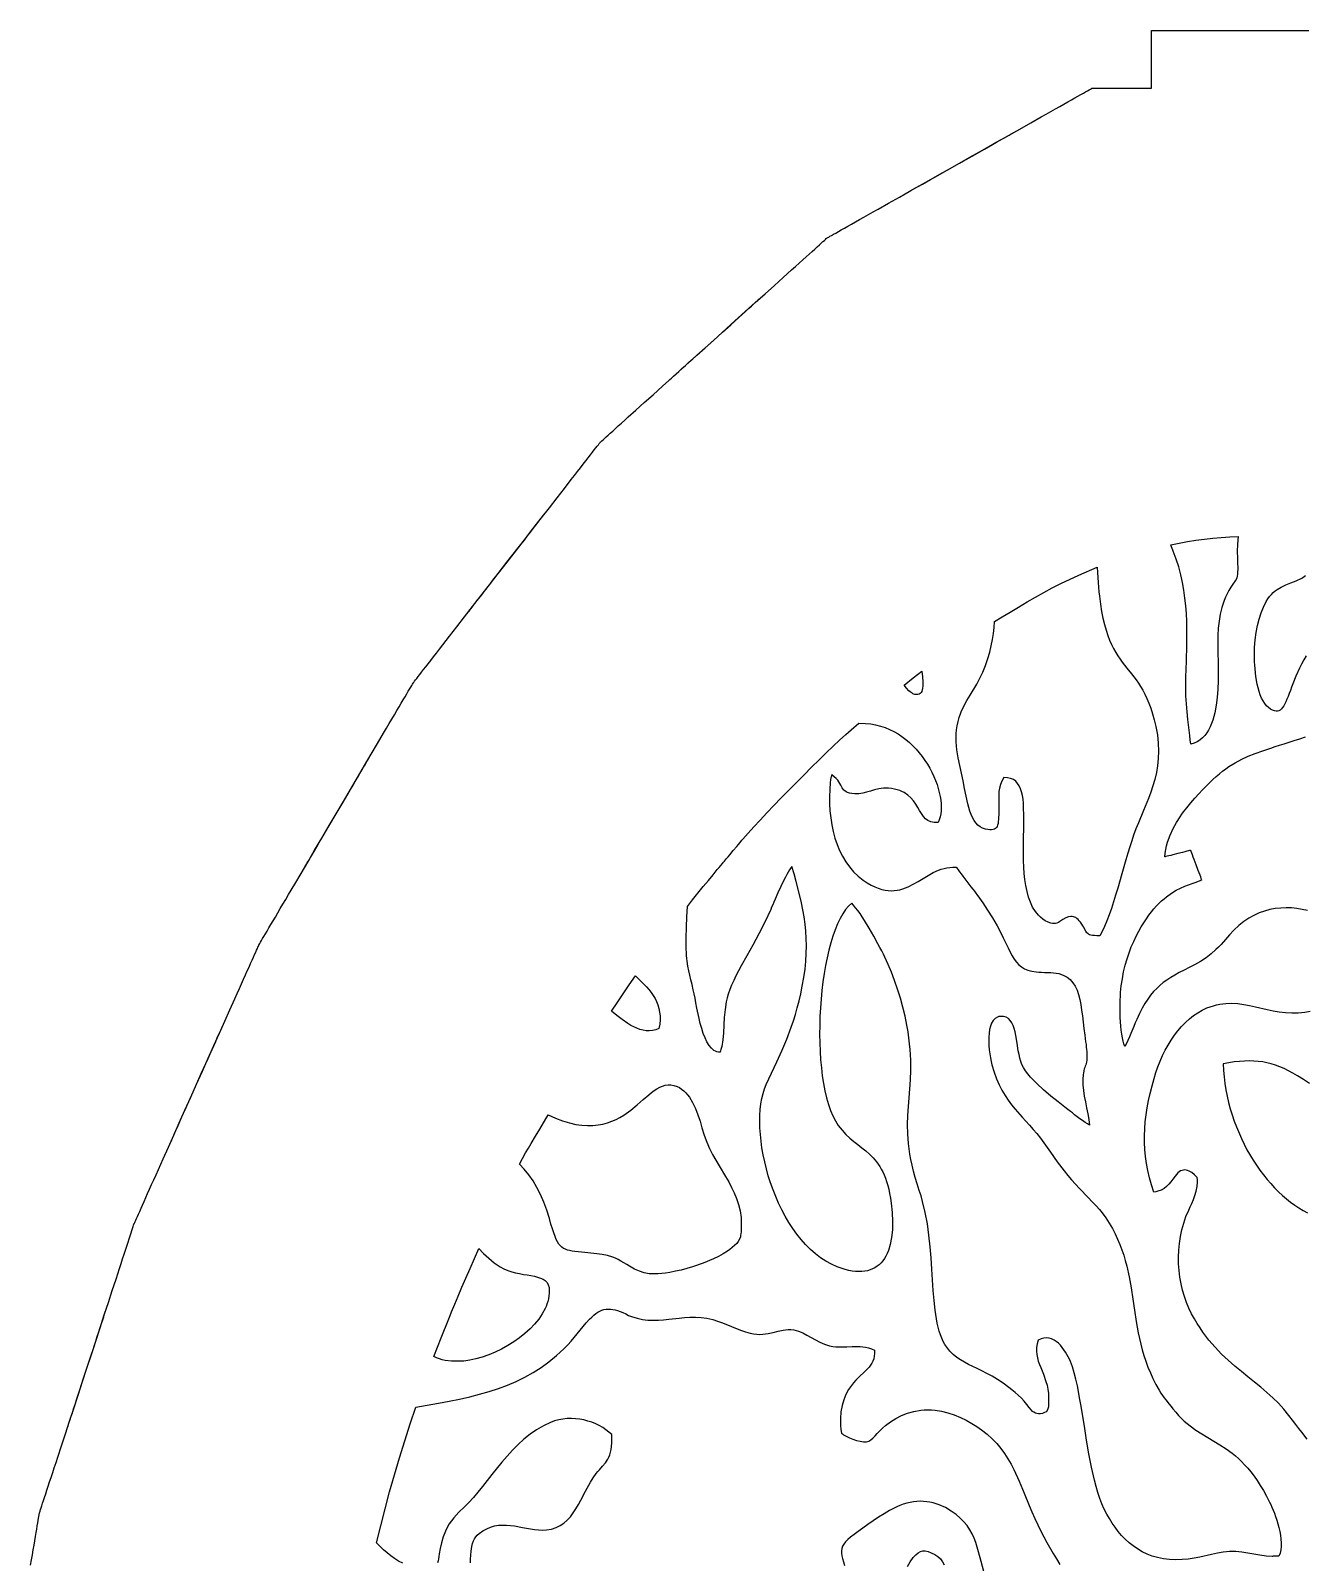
# Model space of a CAD drawing. Header units: millimetres. Extents: x -28 to 873, y 271 to 512.
# Drawn here: x 743.5 to 810.1, y 422.3 to 502.3 of the extents above; entities that cross this region are included whole.
import ezdxf

# ---------------------------------------------------------------- set-up
doc = ezdxf.new("R2010")
doc.units = ezdxf.units.MM
doc.header["$MEASUREMENT"] = 0
doc.layers.get('0').update_dxf_attribs({"linetype": 'CONTINUOUS', "true_color": 0xffffff})

msp = doc.modelspace()

# ---------------------------------------------------------------- linework, layer by layer
at = {"color": 7, "linetype": 'Continuous', "true_color": 0xffffff}
for points in [[(802.083, 499.309), (802.083, 499.318), (802.083, 499.339), (802.083, 499.374), (802.083, 499.422), (802.083, 499.48), (802.083, 499.55), (802.083, 499.716), (802.083, 499.912), (802.083, 500.532), (802.083, 500.767), (802.083, 501.009), (802.083, 501.252), (802.083, 501.487), (802.083, 501.707), (802.083, 501.903), (802.083, 502.069), (802.083, 502.139), (802.083, 502.197), (802.083, 502.244), (802.083, 502.28), (802.083, 502.301), (802.083, 502.309), (802.09, 502.309), (802.111, 502.309), (802.145, 502.309), (802.192, 502.309), (802.252, 502.309), (802.324, 502.309), (802.408, 502.309), (802.503, 502.309), (802.608, 502.309), (802.724, 502.309), (802.849, 502.309), (802.984, 502.309), (803.279, 502.309), (803.606, 502.309), (803.964, 502.309), (804.345, 502.309), (804.748, 502.309), (805.168, 502.309), (805.603, 502.309), (806.048, 502.309), (806.958, 502.309), (807.868, 502.309), (808.314, 502.309), (808.749, 502.309), (809.168, 502.309), (809.571, 502.309), (809.953, 502.309), (810.309, 502.309)], [(743.525, 422.111), (743.572, 422.392), (743.618, 422.663), (743.661, 422.92), (743.702, 423.165), (743.743, 423.396), (743.778, 423.614), (743.813, 423.815), (743.843, 424), (743.873, 424.169), (743.899, 424.322), (743.921, 424.457), (743.941, 424.572), (743.957, 424.668), (743.969, 424.745), (743.978, 424.798), (743.985, 424.832), (743.986, 424.844), (743.991, 424.858), (744.003, 424.891), (744.019, 424.943), (744.043, 425.018), (744.074, 425.11), (744.11, 425.221), (744.152, 425.351), (744.201, 425.497), (744.255, 425.661), (744.313, 425.84), (744.376, 426.035), (744.445, 426.245), (744.518, 426.467), (744.596, 426.703), (744.677, 426.951), (744.762, 427.211), (744.851, 427.483), (744.944, 427.766), (745.137, 428.357), (745.342, 428.983), (745.556, 429.636), (745.777, 430.31), (746.003, 431.003), (746.232, 431.706), (746.465, 432.415), (746.697, 433.123), (746.926, 433.825), (747.154, 434.517), (747.373, 435.193), (747.587, 435.847), (747.792, 436.471), (747.986, 437.064), (748.078, 437.345), (748.166, 437.616), (748.252, 437.876), (748.333, 438.125), (748.41, 438.362), (748.483, 438.585), (748.551, 438.793), (748.614, 438.988), (748.673, 439.167), (748.727, 439.331), (748.774, 439.477), (748.816, 439.607), (748.852, 439.717), (748.883, 439.81), (748.907, 439.883), (748.923, 439.937), (748.935, 439.969), (748.938, 439.981), (748.948, 439.992), (748.961, 440.025), (748.985, 440.075), (749.016, 440.145), (749.055, 440.234), (749.104, 440.341), (749.159, 440.467), (749.222, 440.606), (749.292, 440.764), (749.37, 440.936), (749.453, 441.123), (749.542, 441.323), (749.638, 441.537), (749.741, 441.765), (749.846, 442.004), (749.958, 442.254), (750.075, 442.514), (750.197, 442.785), (750.451, 443.354), (750.72, 443.954), (751, 444.581), (751.291, 445.229), (751.588, 445.894), (751.89, 446.568), (752.194, 447.249), (752.498, 447.93), (752.8, 448.605), (753.098, 449.269), (753.387, 449.918), (753.668, 450.545), (753.936, 451.144), (754.191, 451.713), (754.312, 451.985), (754.429, 452.245), (754.541, 452.495), (754.648, 452.734), (754.749, 452.96), (754.845, 453.174), (754.934, 453.374), (755.019, 453.561), (755.095, 453.733), (755.165, 453.889), (755.228, 454.03), (755.283, 454.154), (755.331, 454.261), (755.371, 454.351), (755.402, 454.42), (755.425, 454.471), (755.439, 454.502), (755.444, 454.513), (755.452, 454.528), (755.469, 454.557), (755.498, 454.606), (755.537, 454.672), (755.586, 454.757), (755.646, 454.858), (755.714, 454.975), (755.794, 455.108), (755.88, 455.256), (755.976, 455.418), (756.08, 455.595), (756.192, 455.784), (756.31, 455.987), (756.437, 456.201), (756.569, 456.426), (756.709, 456.663), (756.853, 456.908), (757.004, 457.163), (757.32, 457.701), (757.654, 458.268), (758.002, 458.86), (758.363, 459.473), (758.733, 460.1), (759.109, 460.737), (759.486, 461.379), (759.864, 462.022), (760.24, 462.659), (760.609, 463.286), (760.969, 463.899), (761.319, 464.491), (761.652, 465.058), (761.969, 465.594), (762.12, 465.851), (762.264, 466.096), (762.403, 466.332), (762.536, 466.558), (762.661, 466.772), (762.781, 466.974), (762.892, 467.164), (762.996, 467.341), (763.092, 467.503), (763.179, 467.651), (763.257, 467.784), (763.327, 467.901), (763.386, 468.002), (763.436, 468.087), (763.475, 468.153), (763.503, 468.2), (763.521, 468.23), (763.525, 468.239), (763.534, 468.251), (763.555, 468.277), (763.589, 468.321), (763.638, 468.382), (763.696, 468.459), (763.769, 468.551), (763.852, 468.659), (763.946, 468.781), (764.052, 468.917), (764.169, 469.067), (764.294, 469.227), (764.429, 469.401), (764.574, 469.587), (764.726, 469.783), (764.886, 469.99), (765.055, 470.206), (765.412, 470.666), (765.794, 471.156), (766.199, 471.676), (766.619, 472.219), (767.055, 472.78), (767.502, 473.355), (768.413, 474.527), (769.325, 475.698), (769.772, 476.273), (770.207, 476.834), (770.63, 477.377), (771.033, 477.897), (771.415, 478.388), (771.772, 478.847), (771.941, 479.064), (772.101, 479.27), (772.253, 479.467), (772.398, 479.652), (772.533, 479.826), (772.658, 479.987), (772.773, 480.136), (772.879, 480.273), (772.973, 480.394), (773.058, 480.502), (773.129, 480.594), (773.189, 480.671), (773.236, 480.732), (773.271, 480.776), (773.292, 480.802), (773.298, 480.812), (773.31, 480.82), (773.336, 480.843), (773.376, 480.88), (773.435, 480.932), (773.506, 480.997), (773.594, 481.075), (773.695, 481.166), (773.81, 481.27), (773.937, 481.386), (774.078, 481.511), (774.229, 481.649), (774.393, 481.795), (774.567, 481.953), (774.753, 482.119), (775.151, 482.478), (775.583, 482.868), (776.046, 483.285), (776.534, 483.726), (777.045, 484.186), (777.572, 484.66), (778.113, 485.148), (779.216, 486.142), (780.32, 487.137), (780.861, 487.624), (781.387, 488.099), (781.898, 488.558), (782.387, 488.999), (782.85, 489.416), (783.282, 489.805), (783.485, 489.988), (783.68, 490.164), (783.864, 490.33), (784.038, 490.487), (784.202, 490.634), (784.353, 490.772), (784.493, 490.897), (784.621, 491.012), (784.735, 491.115), (784.837, 491.206), (784.923, 491.285), (784.995, 491.35), (785.053, 491.401), (785.094, 491.438), (785.12, 491.461), (785.128, 491.469), (785.143, 491.479), (785.172, 491.496), (785.221, 491.524), (785.289, 491.561), (785.374, 491.61), (785.476, 491.667), (785.595, 491.734), (785.729, 491.81), (785.879, 491.895), (786.043, 491.987), (786.22, 492.088), (786.412, 492.197), (786.617, 492.312), (786.833, 492.434), (787.06, 492.562), (787.299, 492.697), (787.548, 492.839), (787.806, 492.985), (788.347, 493.29), (788.921, 493.614), (789.519, 493.953), (790.138, 494.303), (790.772, 494.66), (791.415, 495.024), (792.064, 495.392), (792.712, 495.757), (793.356, 496.121), (793.989, 496.479), (794.608, 496.828), (795.206, 497.166), (795.778, 497.489), (796.32, 497.797), (796.578, 497.941), (796.827, 498.083), (797.065, 498.217), (797.293, 498.346), (797.509, 498.468), (797.712, 498.583), (797.904, 498.69), (798.081, 498.791), (798.245, 498.884), (798.395, 498.968), (798.53, 499.045), (798.648, 499.111), (798.749, 499.168), (798.833, 499.217), (798.902, 499.254), (798.949, 499.282), (798.978, 499.298), (798.988, 499.303), (799.004, 499.309), (799.03, 499.309), (799.072, 499.309), (799.129, 499.309), (799.199, 499.309), (799.28, 499.309), (799.375, 499.309), (799.479, 499.309), (799.713, 499.309), (799.973, 499.309), (800.252, 499.309), (800.54, 499.309), (800.827, 499.309), (801.107, 499.309), (801.367, 499.309), (801.601, 499.309), (801.705, 499.309), (801.799, 499.309), (801.88, 499.309), (801.95, 499.309), (802.007, 499.309), (802.049, 499.309), (802.075, 499.309), (802.083, 499.309), (802.083, 499.309), (802.083, 499.309)], [(789.235, 493.793), (789.251, 493.802), (789.298, 493.828), (789.374, 493.872), (789.478, 493.931), (789.607, 494.002), (789.756, 494.088), (789.928, 494.184), (790.119, 494.293), (790.327, 494.408), (790.548, 494.534), (790.782, 494.667), (791.025, 494.805), (791.537, 495.093), (792.064, 495.392), (792.592, 495.691), (793.104, 495.978), (793.347, 496.116), (793.581, 496.25), (793.802, 496.375), (794.01, 496.492), (794.201, 496.599), (794.373, 496.695), (794.522, 496.781), (794.651, 496.852), (794.755, 496.911), (794.831, 496.955), (794.878, 496.981), (794.894, 496.991)], [(776.803, 483.968), (776.818, 483.981), (776.857, 484.017), (776.922, 484.075), (777.011, 484.155), (777.12, 484.254), (777.249, 484.369), (777.395, 484.501), (777.557, 484.647), (777.734, 484.806), (777.923, 484.977), (778.123, 485.156), (778.331, 485.344), (778.766, 485.737), (779.216, 486.142), (779.668, 486.548), (780.104, 486.942), (780.312, 487.128), (780.512, 487.309), (780.7, 487.479), (780.877, 487.639), (781.04, 487.785), (781.186, 487.917), (781.314, 488.032), (781.423, 488.131), (781.513, 488.211), (781.578, 488.269), (781.617, 488.305), (781.631, 488.318)], [(766.42, 471.961), (766.431, 471.975), (766.465, 472.018), (766.519, 472.087), (766.592, 472.182), (766.681, 472.297), (766.788, 472.434), (766.909, 472.59), (767.044, 472.762), (767.19, 472.95), (767.346, 473.15), (767.51, 473.363), (767.682, 473.584), (768.043, 474.047), (768.415, 474.527), (768.787, 475.006), (769.148, 475.469), (769.32, 475.69), (769.484, 475.903), (769.64, 476.103), (769.787, 476.291), (769.921, 476.464), (770.042, 476.62), (770.149, 476.756), (770.238, 476.871), (770.311, 476.966), (770.365, 477.036), (770.399, 477.078), (770.411, 477.092)], [(803.091, 475.438), (803.968, 475.607), (804.409, 475.677), (804.849, 475.737), (805.291, 475.788), (805.732, 475.827), (806.172, 475.856), (806.611, 475.874), (806.578, 475.472), (806.57, 475.095), (806.577, 474.748), (806.586, 474.434), (806.591, 474.289), (806.591, 474.153), (806.588, 474.028), (806.58, 473.912), (806.565, 473.808), (806.542, 473.716), (806.51, 473.633), (806.468, 473.563), (806.344, 473.391), (806.232, 473.218), (806.13, 473.045), (806.039, 472.871), (805.957, 472.697), (805.886, 472.521), (805.767, 472.167), (805.678, 471.81), (805.618, 471.449), (805.577, 471.082), (805.556, 470.708), (805.548, 470.329), (805.55, 469.944), (805.564, 469.149), (805.567, 468.74), (805.564, 468.322), (805.548, 467.893), (805.517, 467.455), (805.47, 467.052), (805.397, 466.655), (805.293, 466.275), (805.229, 466.094), (805.155, 465.922), (805.07, 465.761), (804.976, 465.61), (804.869, 465.472), (804.75, 465.347), (804.618, 465.238), (804.472, 465.144), (804.313, 465.069), (804.139, 465.014), (804.115, 465.246), (804.09, 465.47), (804.04, 465.898), (803.993, 466.307), (803.949, 466.712), (803.915, 467.123), (803.89, 467.554), (803.884, 467.78), (803.881, 468.014), (803.881, 468.259), (803.887, 468.517), (803.915, 469.367), (803.936, 470.201), (803.941, 471.025), (803.931, 471.434), (803.912, 471.842), (803.882, 472.248), (803.838, 472.655), (803.782, 473.061), (803.708, 473.467), (803.619, 473.875), (803.509, 474.283), (803.379, 474.692), (803.226, 475.105), (803.203, 475.162), (803.172, 475.238), (803.135, 475.331), (803.091, 475.438), (803.091, 475.438), (803.091, 475.438)], [(799.251, 474.265), (799.264, 473.989), (799.279, 473.724), (799.297, 473.469), (799.316, 473.223), (799.339, 472.989), (799.363, 472.763), (799.418, 472.341), (799.482, 471.953), (799.552, 471.598), (799.63, 471.272), (799.716, 470.974), (799.805, 470.701), (799.901, 470.453), (800.002, 470.224), (800.107, 470.012), (800.216, 469.817), (800.328, 469.637), (800.444, 469.466), (800.562, 469.304), (800.801, 468.997), (801.043, 468.696), (801.284, 468.382), (801.401, 468.213), (801.518, 468.036), (801.632, 467.845), (801.742, 467.638), (801.849, 467.414), (801.952, 467.172), (802.049, 466.905), (802.144, 466.614), (802.23, 466.298), (802.311, 465.95), (802.394, 465.503), (802.441, 465.072), (802.456, 464.661), (802.443, 464.27), (802.405, 463.894), (802.343, 463.532), (802.264, 463.182), (802.166, 462.843), (802.057, 462.511), (801.936, 462.186), (801.674, 461.549), (801.406, 460.914), (801.276, 460.594), (801.154, 460.267), (801.053, 459.973), (800.952, 459.656), (800.85, 459.321), (800.748, 458.972), (800.644, 458.611), (800.538, 458.244), (800.325, 457.503), (800.215, 457.137), (800.104, 456.78), (799.99, 456.434), (799.873, 456.102), (799.755, 455.79), (799.633, 455.501), (799.509, 455.239), (799.381, 455.007), (799.235, 455.01), (799.111, 455.017), (799.009, 455.028), (798.924, 455.043), (798.856, 455.064), (798.801, 455.092), (798.754, 455.122), (798.716, 455.161), (798.653, 455.256), (798.59, 455.379), (798.551, 455.451), (798.505, 455.53), (798.448, 455.62), (798.378, 455.716), (798.315, 455.794), (798.252, 455.859), (798.19, 455.912), (798.128, 455.954), (798.066, 455.985), (798.005, 456.005), (797.943, 456.016), (797.88, 456.016), (797.748, 455.992), (797.61, 455.937), (797.462, 455.854), (797.301, 455.746), (797.226, 455.703), (797.148, 455.672), (797.07, 455.652), (796.992, 455.646), (796.914, 455.651), (796.836, 455.664), (796.685, 455.714), (796.539, 455.79), (796.406, 455.883), (796.285, 455.982), (796.183, 456.083), (796.019, 456.283), (795.879, 456.51), (795.762, 456.76), (795.665, 457.033), (795.587, 457.323), (795.523, 457.628), (795.476, 457.945), (795.442, 458.27), (795.419, 458.6), (795.405, 458.933), (795.398, 459.594), (795.401, 459.915), (795.406, 460.227), (795.411, 460.526), (795.414, 460.807), (795.416, 461.275), (795.406, 461.726), (795.393, 461.941), (795.374, 462.147), (795.343, 462.342), (795.302, 462.524), (795.247, 462.69), (795.179, 462.84), (795.094, 462.971), (794.992, 463.082), (794.87, 463.168), (794.727, 463.231), (794.561, 463.269), (794.371, 463.278), (794.269, 463.085), (794.196, 462.905), (794.149, 462.729), (794.119, 462.55), (794.106, 462.359), (794.103, 462.147), (794.103, 461.908), (794.105, 461.775), (794.105, 461.632), (794.105, 461.475), (794.103, 461.33), (794.1, 461.198), (794.095, 461.078), (794.085, 460.971), (794.071, 460.875), (794.049, 460.792), (794.02, 460.721), (793.984, 460.662), (793.939, 460.615), (793.882, 460.579), (793.814, 460.556), (793.734, 460.545), (793.64, 460.545), (793.531, 460.556), (793.408, 460.579), (793.263, 460.625), (793.133, 460.696), (793.018, 460.79), (792.914, 460.904), (792.821, 461.037), (792.74, 461.187), (792.667, 461.351), (792.603, 461.527), (792.545, 461.712), (792.493, 461.905), (792.403, 462.305), (792.322, 462.711), (792.242, 463.103), (792.155, 463.498), (792.067, 463.901), (791.986, 464.309), (791.924, 464.725), (791.888, 465.142), (791.883, 465.353), (791.89, 465.563), (791.906, 465.774), (791.935, 465.986), (791.978, 466.197), (792.036, 466.408), (792.15, 466.717), (792.29, 467.014), (792.447, 467.303), (792.618, 467.588), (792.966, 468.165), (793.126, 468.465), (793.273, 468.781), (793.414, 469.14), (793.533, 469.491), (793.633, 469.834), (793.715, 470.168), (793.78, 470.493), (793.828, 470.81), (793.866, 471.121), (793.89, 471.423), (794.285, 471.667), (794.701, 471.92), (795.138, 472.185), (795.598, 472.463), (796.022, 472.711), (796.456, 472.954), (796.9, 473.191), (797.353, 473.42), (798.286, 473.859), (799.251, 474.265), (799.251, 474.265), (799.251, 474.265)], [(810.168, 469.645), (810.041, 469.421), (809.926, 469.2), (809.82, 468.985), (809.635, 468.569), (809.479, 468.181), (809.409, 467.999), (809.344, 467.827), (809.282, 467.663), (809.224, 467.51), (809.167, 467.368), (809.112, 467.24), (809.056, 467.125), (808.999, 467.022), (808.941, 466.935), (808.881, 466.863), (808.817, 466.806), (808.749, 466.767), (808.676, 466.746), (808.596, 466.743), (808.51, 466.759), (808.416, 466.796), (808.314, 466.853), (808.202, 466.933), (808.098, 467.027), (808.003, 467.144), (807.919, 467.279), (807.842, 467.432), (807.774, 467.598), (807.714, 467.775), (807.615, 468.155), (807.545, 468.553), (807.498, 468.95), (807.483, 469.141), (807.472, 469.327), (807.465, 469.5), (807.464, 469.663), (807.475, 470.076), (807.506, 470.472), (807.558, 470.852), (807.628, 471.215), (807.717, 471.559), (807.823, 471.884), (807.946, 472.187), (808.086, 472.468), (808.171, 472.609), (808.257, 472.734), (808.349, 472.843), (808.444, 472.941), (808.543, 473.027), (808.647, 473.101), (808.868, 473.231), (809.107, 473.342), (809.365, 473.448), (809.643, 473.561), (809.944, 473.698), (810.002, 473.732), (810.064, 473.779), (810.129, 473.838)], [(790.093, 468.844), (790.125, 468.547), (790.141, 468.278), (790.143, 468.158), (790.138, 468.046), (790.125, 467.945), (790.107, 467.856), (790.081, 467.78), (790.045, 467.716), (790.002, 467.666), (789.948, 467.632), (789.885, 467.612), (789.81, 467.611), (789.724, 467.625), (789.625, 467.658), (789.576, 467.682), (789.525, 467.716), (789.472, 467.76), (789.415, 467.814), (789.295, 467.947), (789.163, 468.111), (789.633, 468.488), (790.093, 468.844), (790.093, 468.844), (790.093, 468.844)], [(786.8, 466.122), (787.15, 466.099), (787.415, 466.075), (787.673, 466.031), (787.923, 465.969), (788.165, 465.891), (788.399, 465.795), (788.625, 465.683), (788.843, 465.558), (789.051, 465.42), (789.251, 465.271), (789.441, 465.11), (789.621, 464.937), (789.794, 464.757), (789.954, 464.57), (790.107, 464.375), (790.249, 464.175), (790.382, 463.971), (790.502, 463.761), (790.613, 463.551), (790.713, 463.338), (790.803, 463.126), (790.881, 462.914), (790.946, 462.703), (791.001, 462.497), (791.045, 462.292), (791.076, 462.094), (791.094, 461.902), (791.1, 461.717), (791.095, 461.54), (791.076, 461.372), (791.045, 461.215), (790.999, 461.068), (790.942, 460.935), (790.834, 460.925), (790.734, 460.925), (790.642, 460.937), (790.559, 460.958), (790.409, 461.024), (790.283, 461.124), (790.172, 461.247), (790.07, 461.39), (789.974, 461.548), (789.875, 461.715), (789.769, 461.884), (789.651, 462.053), (789.512, 462.212), (789.352, 462.362), (789.16, 462.49), (789.051, 462.547), (788.932, 462.597), (788.802, 462.64), (788.663, 462.675), (788.511, 462.701), (788.347, 462.718), (788.211, 462.723), (788.082, 462.718), (787.84, 462.687), (787.616, 462.635), (787.406, 462.573), (787.203, 462.51), (787.003, 462.458), (786.8, 462.425), (786.695, 462.42), (786.587, 462.424), (786.435, 462.44), (786.311, 462.464), (786.209, 462.495), (786.128, 462.532), (786.063, 462.576), (786.011, 462.625), (785.929, 462.744), (785.856, 462.883), (785.812, 462.961), (785.76, 463.044), (785.694, 463.132), (785.612, 463.225), (785.51, 463.321), (785.383, 463.421), (785.374, 463.397), (785.367, 463.376), (785.365, 463.369), (785.361, 463.353), (785.348, 463.304), (785.333, 463.254), (785.328, 463.238), (785.326, 463.231), (785.325, 463.22), (785.322, 463.197), (785.312, 463.129), (785.304, 463.059), (785.3, 463.033), (785.299, 463.018), (785.273, 462.648), (785.261, 462.276), (785.266, 461.904), (785.287, 461.535), (785.325, 461.169), (785.38, 460.81), (785.453, 460.457), (785.544, 460.114), (785.656, 459.783), (785.786, 459.464), (785.939, 459.161), (786.111, 458.871), (786.305, 458.602), (786.522, 458.351), (786.761, 458.122), (787.025, 457.916), (787.234, 457.776), (787.436, 457.659), (787.629, 457.563), (787.814, 457.488), (787.993, 457.432), (788.165, 457.391), (788.333, 457.368), (788.494, 457.36), (788.65, 457.367), (788.801, 457.384), (788.947, 457.415), (789.09, 457.456), (789.368, 457.562), (789.636, 457.696), (789.898, 457.848), (790.158, 458.007), (790.419, 458.164), (790.686, 458.311), (790.962, 458.436), (791.103, 458.488), (791.25, 458.53), (791.399, 458.563), (791.553, 458.584), (791.714, 458.593), (791.878, 458.589), (791.891, 458.572), (791.927, 458.525), (791.984, 458.452), (792.056, 458.356), (792.142, 458.244), (792.238, 458.117), (792.446, 457.844), (792.655, 457.573), (792.751, 457.446), (792.837, 457.334), (792.909, 457.238), (792.966, 457.165), (793.001, 457.118), (793.014, 457.102), (793.269, 456.726), (793.526, 456.341), (793.78, 455.941), (794.019, 455.529), (794.191, 455.202), (794.34, 454.903), (794.474, 454.63), (794.592, 454.381), (794.704, 454.157), (794.81, 453.957), (794.919, 453.78), (795.031, 453.626), (795.153, 453.493), (795.289, 453.38), (795.444, 453.286), (795.622, 453.213), (795.829, 453.158), (796.068, 453.119), (796.199, 453.106), (796.342, 453.098), (796.495, 453.093), (796.659, 453.091), (796.82, 453.088), (796.971, 453.077), (797.111, 453.057), (797.241, 453.031), (797.475, 452.955), (797.673, 452.849), (797.842, 452.716), (797.984, 452.557), (798.101, 452.373), (798.196, 452.165), (798.274, 451.934), (798.338, 451.684), (798.39, 451.413), (798.435, 451.125), (798.476, 450.818), (798.515, 450.496), (798.556, 450.16), (798.603, 449.812), (798.627, 449.633), (798.648, 449.469), (798.666, 449.321), (798.682, 449.186), (798.694, 449.064), (798.703, 448.956), (798.71, 448.856), (798.713, 448.769), (798.715, 448.619), (798.708, 448.502), (798.695, 448.408), (798.676, 448.33), (798.655, 448.263), (798.629, 448.198), (798.603, 448.13), (798.577, 448.05), (798.552, 447.953), (798.53, 447.829), (798.52, 447.756), (798.51, 447.673), (798.504, 447.582), (798.497, 447.48), (798.5, 447.21), (798.528, 446.926), (798.575, 446.627), (798.635, 446.321), (798.697, 446.013), (798.757, 445.704), (798.807, 445.403), (798.84, 445.112), (798.736, 445.173), (798.614, 445.252), (798.481, 445.346), (798.343, 445.449), (798.205, 445.554), (798.073, 445.657), (797.953, 445.751), (797.85, 445.829), (797.709, 445.936), (797.551, 446.055), (797.382, 446.185), (797.204, 446.323), (796.83, 446.624), (796.451, 446.949), (796.089, 447.285), (795.92, 447.456), (795.764, 447.625), (795.624, 447.792), (795.501, 447.958), (795.398, 448.119), (795.32, 448.273), (795.26, 448.434), (795.21, 448.609), (795.167, 448.798), (795.13, 448.993), (795.067, 449.396), (795, 449.791), (794.961, 449.979), (794.914, 450.155), (794.859, 450.317), (794.79, 450.46), (794.709, 450.582), (794.612, 450.68), (794.496, 450.75), (794.361, 450.789), (794.272, 450.797), (794.189, 450.795), (794.113, 450.782), (794.041, 450.759), (793.918, 450.686), (793.817, 450.582), (793.736, 450.447), (793.674, 450.288), (793.629, 450.109), (793.601, 449.914), (793.586, 449.706), (793.585, 449.49), (793.594, 449.271), (793.612, 449.051), (793.64, 448.835), (793.674, 448.629), (793.711, 448.436), (793.754, 448.26), (793.864, 447.883), (793.988, 447.539), (794.126, 447.222), (794.275, 446.931), (794.435, 446.661), (794.604, 446.409), (794.779, 446.174), (794.961, 445.948), (795.336, 445.522), (795.72, 445.106), (795.912, 444.891), (796.1, 444.67), (796.285, 444.438), (796.464, 444.193), (796.809, 443.697), (797.165, 443.201), (797.529, 442.719), (797.715, 442.486), (797.904, 442.262), (798.109, 442.035), (798.328, 441.799), (798.78, 441.328), (798.996, 441.104), (799.194, 440.892), (799.366, 440.699), (799.441, 440.613), (799.505, 440.532), (799.703, 440.259), (799.882, 439.986), (800.044, 439.709), (800.19, 439.433), (800.32, 439.155), (800.439, 438.877), (800.543, 438.598), (800.636, 438.315), (800.718, 438.034), (800.793, 437.75), (800.918, 437.179), (801.021, 436.604), (801.11, 436.025), (801.196, 435.442), (801.289, 434.855), (801.396, 434.264), (801.529, 433.669), (801.607, 433.372), (801.695, 433.071), (801.794, 432.771), (801.905, 432.47), (802.028, 432.168), (802.166, 431.865), (802.321, 431.562), (802.491, 431.258), (802.581, 431.113), (802.667, 430.983), (802.755, 430.863), (802.841, 430.749), (803.018, 430.528), (803.11, 430.413), (803.206, 430.291), (803.353, 430.109), (803.5, 429.941), (803.65, 429.789), (803.799, 429.646), (803.951, 429.514), (804.103, 429.392), (804.409, 429.171), (804.719, 428.973), (805.031, 428.786), (805.348, 428.602), (805.665, 428.411), (805.985, 428.201), (806.307, 427.965), (806.469, 427.832), (806.63, 427.691), (806.793, 427.535), (806.955, 427.367), (807.118, 427.185), (807.28, 426.987), (807.444, 426.773), (807.607, 426.539), (807.769, 426.287), (807.933, 426.014), (808.096, 425.718), (808.26, 425.4), (808.317, 425.281), (808.379, 425.144), (808.442, 424.992), (808.507, 424.828), (808.57, 424.652), (808.632, 424.467), (808.743, 424.078), (808.787, 423.88), (808.822, 423.68), (808.847, 423.482), (808.858, 423.289), (808.856, 423.1), (808.839, 422.921), (808.803, 422.751), (808.748, 422.593), (808.733, 422.593), (808.694, 422.59), (808.637, 422.588), (808.574, 422.585), (808.51, 422.582), (808.453, 422.58), (808.414, 422.577), (808.4, 422.577), (808.075, 422.595), (807.756, 422.635), (807.441, 422.689), (807.127, 422.746), (806.812, 422.795), (806.492, 422.826), (806.165, 422.827), (805.998, 422.816), (805.829, 422.791), (805.528, 422.735), (805.226, 422.671), (804.618, 422.541), (804.31, 422.483), (803.998, 422.437), (803.682, 422.406), (803.361, 422.397), (803.028, 422.411), (802.711, 422.449), (802.41, 422.51), (802.126, 422.595), (801.856, 422.699), (801.601, 422.821), (801.36, 422.962), (801.133, 423.118), (800.918, 423.289), (800.718, 423.474), (800.528, 423.671), (800.353, 423.877), (800.187, 424.095), (800.031, 424.317), (799.888, 424.548), (799.753, 424.784), (799.622, 425.042), (799.501, 425.318), (799.391, 425.608), (799.288, 425.911), (799.194, 426.228), (799.106, 426.555), (798.952, 427.234), (798.816, 427.938), (798.694, 428.656), (798.58, 429.376), (798.468, 430.086), (798.411, 430.429), (798.351, 430.782), (798.214, 431.492), (798.136, 431.836), (798.05, 432.169), (797.954, 432.481), (797.849, 432.767), (797.8, 432.879), (797.741, 433), (797.6, 433.25), (797.428, 433.495), (797.33, 433.609), (797.225, 433.713), (797.113, 433.806), (796.996, 433.882), (796.87, 433.942), (796.74, 433.981), (796.606, 433.996), (796.464, 433.986), (796.32, 433.947), (796.168, 433.876), (796.113, 433.676), (796.084, 433.484), (796.079, 433.3), (796.095, 433.123), (796.128, 432.949), (796.175, 432.779), (796.233, 432.61), (796.298, 432.439), (796.44, 432.091), (796.573, 431.721), (796.628, 431.523), (796.672, 431.315), (796.701, 431.094), (796.711, 430.86), (796.713, 430.624), (796.71, 430.507), (796.7, 430.396), (796.677, 430.294), (796.64, 430.206), (796.584, 430.136), (796.505, 430.088), (796.388, 430.049), (796.282, 430.028), (796.186, 430.026), (796.099, 430.037), (796.019, 430.065), (795.946, 430.104), (795.878, 430.154), (795.813, 430.214), (795.691, 430.356), (795.57, 430.517), (795.44, 430.682), (795.293, 430.843), (795.125, 430.999), (794.959, 431.146), (794.799, 431.28), (794.641, 431.407), (794.334, 431.631), (794.04, 431.826), (793.759, 431.994), (793.489, 432.14), (793.23, 432.268), (792.983, 432.387), (792.748, 432.499), (792.524, 432.608), (792.309, 432.722), (792.106, 432.842), (791.911, 432.977), (791.727, 433.128), (791.552, 433.304), (791.388, 433.507), (791.292, 433.65), (791.206, 433.806), (791.128, 433.975), (791.059, 434.155), (790.998, 434.347), (790.944, 434.548), (790.895, 434.76), (790.855, 434.981), (790.785, 435.449), (790.731, 435.949), (790.689, 436.474), (790.653, 437.023), (790.616, 437.59), (790.575, 438.17), (790.526, 438.76), (790.461, 439.353), (790.377, 439.948), (790.266, 440.54), (790.128, 441.121), (790.045, 441.409), (789.954, 441.692), (789.839, 442.043), (789.738, 442.379), (789.651, 442.703), (789.577, 443.013), (789.514, 443.31), (789.464, 443.598), (789.423, 443.876), (789.392, 444.144), (789.356, 444.657), (789.348, 445.145), (789.361, 445.616), (789.389, 446.078), (789.425, 446.538), (789.46, 447.002), (789.491, 447.482), (789.508, 447.979), (789.506, 448.507), (789.495, 448.783), (789.477, 449.069), (789.451, 449.367), (789.415, 449.675), (789.369, 449.996), (789.313, 450.332), (789.217, 450.803), (789.101, 451.279), (788.968, 451.754), (788.822, 452.22), (788.664, 452.674), (788.498, 453.106), (788.328, 453.512), (788.24, 453.704), (788.154, 453.886), (788.078, 454.042), (787.99, 454.212), (787.896, 454.396), (787.795, 454.589), (787.575, 454.994), (787.34, 455.405), (787.099, 455.803), (786.979, 455.99), (786.86, 456.166), (786.743, 456.328), (786.631, 456.474), (786.524, 456.601), (786.423, 456.705), (786.259, 456.557), (786.103, 456.374), (785.955, 456.156), (785.814, 455.906), (785.682, 455.626), (785.557, 455.319), (785.44, 454.988), (785.333, 454.633), (785.232, 454.258), (785.141, 453.863), (785.06, 453.454), (784.987, 453.031), (784.923, 452.596), (784.87, 452.15), (784.826, 451.699), (784.79, 451.242), (784.766, 450.784), (784.751, 450.324), (784.748, 449.866), (784.754, 449.412), (784.772, 448.965), (784.8, 448.525), (784.839, 448.098), (784.889, 447.683), (784.953, 447.283), (785.026, 446.9), (785.11, 446.538), (785.208, 446.198), (785.318, 445.881), (785.44, 445.592), (785.573, 445.33), (785.721, 445.101), (785.918, 444.849), (786.121, 444.63), (786.329, 444.435), (786.537, 444.258), (786.747, 444.092), (786.955, 443.929), (787.158, 443.765), (787.356, 443.591), (787.546, 443.401), (787.725, 443.187), (787.894, 442.943), (787.972, 442.808), (788.048, 442.664), (788.118, 442.508), (788.186, 442.34), (788.248, 442.158), (788.307, 441.965), (788.359, 441.757), (788.407, 441.533), (788.45, 441.294), (788.485, 441.037), (788.536, 440.541), (788.555, 440.077), (788.547, 439.644), (788.508, 439.246), (788.438, 438.882), (788.339, 438.557), (788.279, 438.409), (788.211, 438.27), (788.134, 438.141), (788.052, 438.024), (787.961, 437.915), (787.861, 437.819), (787.754, 437.733), (787.64, 437.659), (787.519, 437.595), (787.39, 437.543), (787.252, 437.504), (787.107, 437.475), (786.955, 437.46), (786.795, 437.455), (786.626, 437.465), (786.451, 437.488), (786.267, 437.522), (786.076, 437.571), (785.877, 437.633), (785.669, 437.707), (785.367, 437.841), (785.075, 438), (784.793, 438.183), (784.524, 438.39), (784.264, 438.617), (784.017, 438.866), (783.779, 439.132), (783.554, 439.415), (783.341, 439.714), (783.139, 440.026), (782.949, 440.35), (782.772, 440.684), (782.606, 441.029), (782.453, 441.38), (782.312, 441.737), (782.184, 442.098), (782.068, 442.464), (781.966, 442.829), (781.877, 443.195), (781.8, 443.559), (781.737, 443.92), (781.688, 444.276), (781.652, 444.625), (781.63, 444.966), (781.62, 445.298), (781.626, 445.619), (781.646, 445.928), (781.678, 446.222), (781.727, 446.5), (781.79, 446.762), (781.867, 447.004), (781.959, 447.227), (782.242, 447.825), (782.517, 448.413), (782.782, 449.003), (783.032, 449.606), (783.268, 450.233), (783.376, 450.558), (783.482, 450.894), (783.581, 451.242), (783.675, 451.603), (783.763, 451.978), (783.844, 452.37), (783.924, 452.821), (783.984, 453.257), (784.026, 453.676), (784.051, 454.084), (784.057, 454.481), (784.049, 454.867), (784.026, 455.248), (783.989, 455.621), (783.939, 455.992), (783.877, 456.359), (783.802, 456.728), (783.719, 457.098), (783.526, 457.852), (783.417, 458.239), (783.302, 458.636), (783.243, 458.554), (783.178, 458.454), (783.108, 458.337), (783.037, 458.205), (782.96, 458.062), (782.884, 457.908), (782.726, 457.581), (782.572, 457.246), (782.427, 456.92), (782.359, 456.767), (782.297, 456.626), (782.241, 456.494), (782.19, 456.379), (782.041, 456.047), (781.888, 455.724), (781.571, 455.105), (781.251, 454.52), (780.939, 453.962), (780.643, 453.431), (780.378, 452.922), (780.258, 452.675), (780.151, 452.433), (780.055, 452.194), (779.972, 451.959), (779.917, 451.762), (779.871, 451.562), (779.806, 451.153), (779.767, 450.741), (779.743, 450.335), (779.72, 449.942), (779.686, 449.568), (779.631, 449.225), (779.592, 449.066), (779.543, 448.918), (779.459, 448.925), (779.379, 448.943), (779.303, 448.972), (779.229, 449.014), (779.16, 449.066), (779.093, 449.128), (778.971, 449.279), (778.859, 449.461), (778.76, 449.672), (778.669, 449.905), (778.588, 450.156), (778.514, 450.418), (778.449, 450.689), (778.334, 451.232), (778.284, 451.495), (778.237, 451.746), (778.193, 451.978), (778.149, 452.189), (778.087, 452.461), (778.025, 452.708), (777.968, 452.943), (777.915, 453.177), (777.869, 453.419), (777.83, 453.683), (777.814, 453.824), (777.801, 453.974), (777.79, 454.134), (777.782, 454.307), (777.775, 454.895), (777.79, 455.459), (777.814, 456.003), (777.837, 456.533), (778.113, 456.882), (778.393, 457.232), (778.669, 457.575), (778.935, 457.9), (779.181, 458.2), (779.294, 458.338), (779.402, 458.467), (779.499, 458.584), (779.587, 458.688), (779.665, 458.78), (779.732, 458.858), (779.743, 458.871), (779.775, 458.91), (779.824, 458.969), (779.889, 459.045), (779.964, 459.136), (780.05, 459.237), (780.234, 459.456), (780.417, 459.677), (780.503, 459.778), (780.578, 459.869), (780.643, 459.945), (780.692, 460.004), (780.724, 460.043), (780.736, 460.056), (781.009, 460.363), (781.313, 460.698), (781.643, 461.054), (781.994, 461.429), (782.362, 461.817), (782.746, 462.216), (783.536, 463.025), (783.934, 463.426), (784.329, 463.819), (784.717, 464.201), (785.092, 464.565), (785.453, 464.91), (785.794, 465.228), (786.111, 465.519), (786.401, 465.774), (786.8, 466.122), (786.8, 466.122), (786.8, 466.122)], [(810.236, 456.323), (809.961, 456.385), (809.684, 456.431), (809.404, 456.46), (809.121, 456.47), (808.839, 456.458), (808.557, 456.427), (808.275, 456.375), (807.995, 456.299), (807.717, 456.2), (807.443, 456.075), (807.171, 455.924), (806.905, 455.746), (806.645, 455.54), (806.391, 455.304), (806.162, 455.057), (805.946, 454.807), (805.72, 454.55), (805.595, 454.417), (805.457, 454.284), (805.203, 454.061), (804.937, 453.858), (804.651, 453.671), (804.497, 453.582), (804.332, 453.496), (804.05, 453.351), (803.786, 453.215), (803.539, 453.085), (803.31, 452.956), (803.096, 452.828), (802.896, 452.696), (802.706, 452.56), (802.529, 452.415), (802.36, 452.259), (802.199, 452.09), (802.043, 451.905), (801.893, 451.7), (801.747, 451.473), (801.602, 451.222), (801.458, 450.943), (801.313, 450.634), (801.235, 450.457), (801.159, 450.273), (801.006, 449.901), (800.93, 449.718), (800.853, 449.542), (800.777, 449.376), (800.702, 449.224), (800.65, 449.354), (800.606, 449.506), (800.567, 449.679), (800.535, 449.869), (800.509, 450.072), (800.486, 450.286), (800.458, 450.737), (800.449, 451.195), (800.455, 451.637), (800.465, 451.846), (800.476, 452.043), (800.491, 452.223), (800.509, 452.386), (800.564, 452.76), (800.632, 453.119), (800.715, 453.465), (800.811, 453.798), (800.917, 454.117), (801.034, 454.422), (801.159, 454.715), (801.292, 454.992), (801.422, 455.241), (801.552, 455.473), (801.685, 455.691), (801.819, 455.894), (801.952, 456.081), (802.085, 456.257), (802.218, 456.418), (802.352, 456.567), (802.485, 456.705), (802.616, 456.83), (802.746, 456.946), (802.876, 457.051), (803.128, 457.233), (803.372, 457.383), (803.604, 457.503), (803.822, 457.601), (804.024, 457.677), (804.207, 457.74), (804.37, 457.794), (804.51, 457.841), (804.623, 457.89), (804.711, 457.942), (804.705, 457.96), (804.687, 458.008), (804.659, 458.083), (804.622, 458.181), (804.578, 458.298), (804.531, 458.426), (804.425, 458.707), (804.319, 458.99), (804.272, 459.118), (804.228, 459.235), (804.191, 459.333), (804.163, 459.408), (804.146, 459.456), (804.139, 459.474), (804.124, 459.471), (804.081, 459.46), (804.014, 459.443), (803.926, 459.421), (803.824, 459.395), (803.708, 459.365), (803.458, 459.302), (803.21, 459.24), (803.094, 459.211), (802.992, 459.185), (802.904, 459.162), (802.837, 459.146), (802.794, 459.135), (802.779, 459.131), (802.798, 459.328), (802.829, 459.521), (802.873, 459.713), (802.927, 459.902), (803.06, 460.267), (803.219, 460.613), (803.396, 460.933), (803.58, 461.224), (803.673, 461.358), (803.762, 461.481), (803.85, 461.595), (803.933, 461.697), (804.149, 461.956), (804.357, 462.196), (804.558, 462.422), (804.752, 462.632), (804.939, 462.827), (805.119, 463.007), (805.296, 463.174), (805.468, 463.33), (805.637, 463.475), (805.805, 463.608), (805.97, 463.733), (806.135, 463.847), (806.463, 464.053), (806.799, 464.234), (807.145, 464.393), (807.511, 464.541), (807.901, 464.681), (808.322, 464.82), (808.546, 464.894), (808.78, 464.967), (809.025, 465.045), (809.281, 465.126), (809.55, 465.214), (809.831, 465.305), (810.127, 465.404)], [(757.838, 458.579), (757.848, 458.595), (757.875, 458.642), (757.919, 458.717), (757.979, 458.819), (758.054, 458.946), (758.142, 459.096), (758.243, 459.266), (758.353, 459.455), (758.473, 459.659), (758.603, 459.877), (758.74, 460.11), (758.881, 460.352), (759.18, 460.857), (759.487, 461.379), (759.794, 461.902), (760.093, 462.407), (760.235, 462.649), (760.371, 462.882), (760.501, 463.1), (760.622, 463.304), (760.732, 463.493), (760.833, 463.663), (760.921, 463.813), (760.995, 463.94), (761.055, 464.042), (761.099, 464.117), (761.127, 464.164), (761.137, 464.18)], [(775.125, 452.908), (775.425, 452.623), (775.702, 452.337), (775.828, 452.193), (775.945, 452.043), (776.053, 451.889), (776.147, 451.731), (776.23, 451.565), (776.298, 451.393), (776.352, 451.214), (776.389, 451.024), (776.408, 450.826), (776.41, 450.616), (776.392, 450.394), (776.353, 450.16), (776.184, 450.093), (776.015, 450.054), (775.849, 450.038), (775.684, 450.044), (775.521, 450.069), (775.359, 450.113), (775.199, 450.171), (775.043, 450.244), (774.887, 450.327), (774.735, 450.421), (774.436, 450.628), (774.15, 450.849), (773.873, 451.065), (774.168, 451.502), (774.48, 451.965), (774.801, 452.438), (775.125, 452.908), (775.125, 452.908), (775.125, 452.908)], [(810.225, 428.705), (809.937, 429.066), (809.784, 429.257), (809.622, 429.464), (809.448, 429.69), (809.263, 429.94), (809.004, 430.27), (808.726, 430.577), (808.432, 430.868), (808.122, 431.146), (807.8, 431.417), (807.467, 431.685), (807.129, 431.955), (806.785, 432.231), (806.44, 432.52), (806.094, 432.824), (805.753, 433.149), (805.418, 433.5), (805.09, 433.88), (804.93, 434.084), (804.774, 434.296), (804.622, 434.517), (804.472, 434.751), (804.328, 434.995), (804.186, 435.25), (804.043, 435.541), (803.915, 435.845), (803.804, 436.162), (803.708, 436.487), (803.63, 436.82), (803.569, 437.161), (803.526, 437.509), (803.502, 437.86), (803.496, 438.216), (803.51, 438.572), (803.544, 438.929), (803.598, 439.285), (803.674, 439.639), (803.77, 439.989), (803.89, 440.335), (804.032, 440.673), (804.11, 440.839), (804.194, 441.022), (804.279, 441.224), (804.358, 441.438), (804.425, 441.664), (804.472, 441.898), (804.493, 442.139), (804.492, 442.259), (804.48, 442.381), (804.339, 442.514), (804.196, 442.628), (804.05, 442.711), (803.977, 442.74), (803.903, 442.759), (803.829, 442.768), (803.756, 442.764), (803.682, 442.748), (803.608, 442.719), (803.535, 442.675), (803.461, 442.615), (803.388, 442.54), (803.317, 442.447), (803.208, 442.295), (803.104, 442.152), (802.997, 442.02), (802.88, 441.903), (802.75, 441.802), (802.597, 441.718), (802.417, 441.653), (802.314, 441.628), (802.204, 441.609), (802.082, 441.989), (801.978, 442.365), (801.892, 442.737), (801.825, 443.104), (801.775, 443.47), (801.741, 443.834), (801.724, 444.196), (801.723, 444.558), (801.736, 444.921), (801.765, 445.285), (801.807, 445.652), (801.864, 446.021), (801.936, 446.395), (802.018, 446.773), (802.114, 447.157), (802.222, 447.547), (802.317, 447.855), (802.423, 448.158), (802.542, 448.455), (802.67, 448.744), (802.81, 449.027), (802.959, 449.298), (803.12, 449.558), (803.291, 449.807), (803.47, 450.044), (803.66, 450.265), (803.86, 450.472), (804.068, 450.662), (804.284, 450.834), (804.51, 450.988), (804.742, 451.122), (804.984, 451.235), (805.153, 451.3), (805.32, 451.354), (805.486, 451.398), (805.65, 451.432), (805.972, 451.471), (806.287, 451.479), (806.599, 451.461), (806.908, 451.422), (807.214, 451.367), (807.519, 451.302), (808.135, 451.159), (808.447, 451.092), (808.762, 451.036), (809.084, 450.993), (809.414, 450.972), (809.75, 450.977), (810.098, 451.013), (810.374, 451.065)], [(750.868, 444.284), (750.876, 444.3), (750.898, 444.35), (750.933, 444.43), (750.982, 444.539), (751.042, 444.674), (751.114, 444.831), (751.193, 445.012), (751.283, 445.21), (751.38, 445.428), (751.484, 445.66), (751.593, 445.905), (751.708, 446.161), (751.947, 446.697), (752.196, 447.251), (752.443, 447.803), (752.682, 448.34), (752.797, 448.595), (752.906, 448.84), (753.01, 449.073), (753.108, 449.29), (753.197, 449.489), (753.277, 449.669), (753.348, 449.827), (753.408, 449.961), (753.457, 450.07), (753.493, 450.15), (753.514, 450.2), (753.522, 450.217)], [(810.342, 447.28), (810.036, 447.49), (809.711, 447.693), (809.472, 447.831), (809.24, 447.955), (809.014, 448.065), (808.79, 448.161), (808.567, 448.244), (808.345, 448.314), (808.122, 448.371), (807.898, 448.414), (807.669, 448.445), (807.433, 448.463), (807.192, 448.47), (806.942, 448.463), (806.684, 448.444), (806.412, 448.414), (806.13, 448.371), (805.832, 448.317), (805.849, 447.974), (805.876, 447.631), (805.917, 447.292), (805.97, 446.955), (806.035, 446.622), (806.112, 446.291), (806.2, 445.966), (806.297, 445.644), (806.404, 445.327), (806.521, 445.015), (806.783, 444.409), (807.077, 443.829), (807.402, 443.278), (807.753, 442.761), (807.937, 442.516), (808.127, 442.278), (808.322, 442.053), (808.522, 441.836), (808.725, 441.632), (808.931, 441.438), (809.142, 441.255), (809.355, 441.086), (809.571, 440.926), (809.789, 440.782), (810.009, 440.65), (810.23, 440.532)], [(770.56, 445.644), (770.95, 445.472), (771.321, 445.333), (771.673, 445.228), (772.005, 445.153), (772.322, 445.106), (772.621, 445.086), (772.903, 445.091), (773.171, 445.119), (773.425, 445.166), (773.665, 445.233), (773.895, 445.314), (774.111, 445.411), (774.315, 445.519), (774.512, 445.637), (774.878, 445.896), (775.212, 446.17), (775.526, 446.443), (775.822, 446.698), (775.966, 446.814), (776.109, 446.919), (776.251, 447.012), (776.394, 447.09), (776.537, 447.15), (776.681, 447.192), (776.829, 447.214), (776.98, 447.212), (777.136, 447.186), (777.297, 447.132), (777.421, 447.072), (777.539, 446.996), (777.65, 446.906), (777.754, 446.804), (777.851, 446.692), (777.944, 446.567), (778.113, 446.291), (778.261, 445.985), (778.389, 445.657), (778.503, 445.314), (778.601, 444.968), (778.716, 444.586), (778.849, 444.228), (778.997, 443.894), (779.156, 443.577), (779.324, 443.275), (779.496, 442.984), (779.837, 442.421), (780, 442.142), (780.152, 441.861), (780.291, 441.572), (780.412, 441.273), (780.515, 440.961), (780.591, 440.632), (780.64, 440.281), (780.656, 439.908), (780.655, 439.769), (780.651, 439.646), (780.645, 439.537), (780.635, 439.44), (780.622, 439.353), (780.606, 439.275), (780.56, 439.144), (780.497, 439.033), (780.414, 438.931), (780.307, 438.829), (780.174, 438.715), (780.055, 438.617), (779.938, 438.531), (779.707, 438.383), (779.465, 438.253), (779.199, 438.123), (778.664, 437.894), (778.103, 437.699), (777.52, 437.538), (777.221, 437.473), (776.919, 437.416), (776.701, 437.382), (776.501, 437.356), (776.317, 437.34), (776.15, 437.334), (775.994, 437.335), (775.848, 437.345), (775.58, 437.392), (775.329, 437.473), (775.079, 437.589), (774.814, 437.738), (774.671, 437.826), (774.517, 437.922), (774.367, 438.01), (774.223, 438.086), (774.081, 438.151), (773.942, 438.206), (773.665, 438.291), (773.388, 438.349), (773.102, 438.388), (772.801, 438.419), (772.479, 438.45), (772.128, 438.489), (771.964, 438.51), (771.818, 438.531), (771.688, 438.556), (771.569, 438.585), (771.464, 438.622), (771.369, 438.669), (771.283, 438.728), (771.204, 438.803), (771.129, 438.894), (771.059, 439.006), (770.991, 439.139), (770.924, 439.297), (770.856, 439.482), (770.784, 439.696), (770.708, 439.943), (770.627, 440.224), (770.489, 440.668), (770.334, 441.087), (770.164, 441.481), (769.977, 441.849), (769.774, 442.194), (769.553, 442.512), (769.315, 442.807), (769.062, 443.075), (769.224, 443.375), (769.382, 443.658), (769.533, 443.916), (769.678, 444.152), (769.91, 444.527), (770.133, 444.901), (770.56, 445.644), (770.56, 445.644), (770.56, 445.644)], [(766.943, 438.664), (767.19, 438.406), (767.458, 438.156), (767.747, 437.92), (768.058, 437.709), (768.253, 437.603), (768.452, 437.519), (768.659, 437.451), (768.865, 437.395), (769.073, 437.351), (769.276, 437.314), (769.475, 437.28), (769.665, 437.247), (769.845, 437.213), (770.012, 437.173), (770.165, 437.122), (770.3, 437.061), (770.414, 436.984), (770.505, 436.89), (770.571, 436.773), (770.61, 436.632), (770.623, 436.487), (770.622, 436.336), (770.606, 436.183), (770.578, 436.034), (770.542, 435.889), (770.502, 435.754), (770.456, 435.631), (770.409, 435.525), (770.258, 435.249), (770.073, 434.979), (769.858, 434.717), (769.616, 434.465), (769.351, 434.227), (769.067, 433.999), (768.764, 433.786), (768.449, 433.59), (768.124, 433.409), (767.793, 433.25), (767.458, 433.109), (767.123, 432.992), (766.792, 432.897), (766.467, 432.827), (766.151, 432.785), (765.849, 432.771), (765.506, 432.78), (765.186, 432.818), (765.033, 432.849), (764.884, 432.892), (764.739, 432.948), (764.598, 433.018), (764.975, 433.999), (765.367, 434.982), (765.438, 435.161), (765.514, 435.348), (765.68, 435.749), (765.862, 436.181), (766.057, 436.641), (766.265, 437.122), (766.483, 437.624), (766.709, 438.14), (766.943, 438.664), (766.943, 438.664), (766.943, 438.664)], [(745.455, 429.326), (745.462, 429.343), (745.478, 429.395), (745.506, 429.478), (745.542, 429.59), (745.589, 429.73), (745.642, 429.896), (745.704, 430.083), (745.771, 430.291), (745.845, 430.517), (745.925, 430.759), (746.008, 431.014), (746.096, 431.28), (746.278, 431.838), (746.466, 432.415), (746.655, 432.992), (746.837, 433.549), (746.924, 433.815), (747.007, 434.071), (747.087, 434.313), (747.162, 434.539), (747.228, 434.747), (747.29, 434.933), (747.344, 435.099), (747.391, 435.239), (747.427, 435.351), (747.454, 435.434), (747.47, 435.486), (747.477, 435.504)], [(763.651, 430.379), (764.247, 430.478), (764.827, 430.578), (765.391, 430.684), (765.937, 430.796), (766.468, 430.915), (766.983, 431.046), (767.484, 431.189), (767.97, 431.347), (768.441, 431.524), (768.901, 431.719), (769.346, 431.935), (769.778, 432.177), (770.199, 432.444), (770.607, 432.741), (771.005, 433.068), (771.392, 433.427), (771.585, 433.627), (771.761, 433.825), (771.923, 434.02), (772.079, 434.212), (772.388, 434.594), (772.551, 434.786), (772.728, 434.976), (772.838, 435.085), (772.947, 435.182), (773.054, 435.265), (773.16, 435.335), (773.266, 435.393), (773.371, 435.437), (773.48, 435.47), (773.589, 435.491), (773.701, 435.499), (773.817, 435.497), (773.935, 435.481), (774.06, 435.455), (774.189, 435.419), (774.324, 435.371), (774.467, 435.312), (774.616, 435.242), (774.767, 435.172), (774.917, 435.114), (775.209, 435.021), (775.495, 434.959), (775.776, 434.925), (776.053, 434.914), (776.327, 434.919), (776.599, 434.938), (776.87, 434.964), (777.416, 435.028), (777.694, 435.054), (777.973, 435.072), (778.259, 435.073), (778.552, 435.057), (778.851, 435.018), (779.16, 434.951), (779.418, 434.875), (779.665, 434.786), (780.144, 434.589), (780.62, 434.396), (780.867, 434.309), (781.124, 434.236), (781.301, 434.201), (781.467, 434.181), (781.625, 434.175), (781.776, 434.181), (781.919, 434.197), (782.057, 434.222), (782.32, 434.283), (782.577, 434.35), (782.835, 434.404), (782.967, 434.422), (783.103, 434.43), (783.245, 434.425), (783.393, 434.407), (783.516, 434.381), (783.636, 434.347), (783.864, 434.256), (784.085, 434.144), (784.303, 434.02), (784.524, 433.893), (784.754, 433.772), (785, 433.666), (785.27, 433.585), (785.432, 433.552), (785.588, 433.531), (785.739, 433.521), (785.887, 433.518), (786.171, 433.528), (786.448, 433.546), (786.726, 433.552), (786.865, 433.546), (787.008, 433.533), (787.153, 433.507), (787.302, 433.469), (787.457, 433.416), (787.618, 433.346), (787.618, 433.182), (787.603, 433.034), (787.575, 432.901), (787.533, 432.779), (787.478, 432.668), (787.413, 432.564), (787.338, 432.467), (787.254, 432.372), (787.065, 432.189), (786.856, 431.995), (786.745, 431.89), (786.635, 431.776), (786.521, 431.651), (786.409, 431.514), (786.254, 431.292), (786.121, 431.042), (786.007, 430.764), (785.921, 430.461), (785.863, 430.133), (785.837, 429.782), (785.845, 429.407), (785.864, 429.212), (785.892, 429.012), (785.941, 428.973), (785.999, 428.934), (786.139, 428.851), (786.305, 428.77), (786.487, 428.697), (786.677, 428.633), (786.864, 428.588), (787.041, 428.565), (787.198, 428.57), (787.314, 428.604), (787.423, 428.669), (787.532, 428.76), (787.644, 428.871), (787.761, 428.996), (787.887, 429.131), (788.026, 429.269), (788.182, 429.407), (788.443, 429.605), (788.723, 429.782), (789.022, 429.935), (789.339, 430.06), (789.675, 430.153), (790.028, 430.213), (790.21, 430.227), (790.396, 430.234), (790.588, 430.229), (790.783, 430.214), (791.116, 430.162), (791.449, 430.078), (791.779, 429.967), (792.101, 429.834), (792.41, 429.685), (792.701, 429.524), (792.97, 429.355), (793.213, 429.186), (793.503, 428.955), (793.767, 428.715), (794.004, 428.468), (794.217, 428.211), (794.412, 427.948), (794.589, 427.675), (794.75, 427.395), (794.901, 427.107), (795.174, 426.511), (795.432, 425.887), (795.697, 425.234), (795.837, 424.899), (795.988, 424.556), (796.144, 424.218), (796.3, 423.898), (796.456, 423.591), (796.614, 423.295), (796.942, 422.722), (797.117, 422.439), (797.299, 422.153)], [(762.963, 422.215), (762.747, 422.328), (762.542, 422.458), (762.344, 422.603), (762.154, 422.759), (761.965, 422.926), (761.597, 423.277), (761.814, 424.171), (762.042, 425.062), (762.282, 425.95), (762.534, 426.838), (762.796, 427.725), (763.07, 428.609), (763.355, 429.495), (763.651, 430.379), (763.651, 430.379), (763.651, 430.379)], [(766.515, 422.242), (766.512, 422.427), (766.52, 422.631), (766.543, 422.848), (766.577, 423.086), (766.613, 423.243), (766.658, 423.38), (766.717, 423.495), (766.785, 423.596), (766.863, 423.684), (766.951, 423.763), (767.154, 423.908), (767.356, 424.023), (767.559, 424.108), (767.763, 424.166), (767.97, 424.2), (768.178, 424.213), (768.386, 424.21), (768.595, 424.192), (768.805, 424.165), (769.224, 424.09), (769.645, 424.013), (769.853, 423.983), (770.061, 423.961), (770.269, 423.953), (770.476, 423.961), (770.74, 424.002), (770.978, 424.077), (771.194, 424.182), (771.387, 424.316), (771.564, 424.472), (771.725, 424.65), (771.873, 424.847), (772.011, 425.058), (772.141, 425.281), (772.268, 425.512), (772.518, 425.986), (772.781, 426.457), (772.924, 426.683), (773.08, 426.898), (773.167, 427.005), (773.251, 427.104), (773.412, 427.288), (773.558, 427.467), (773.683, 427.658), (773.737, 427.766), (773.784, 427.884), (773.823, 428.014), (773.854, 428.16), (773.877, 428.323), (773.89, 428.507), (773.893, 428.711), (773.885, 428.942), (773.742, 429.074), (773.584, 429.196), (773.417, 429.308), (773.236, 429.41), (773.048, 429.501), (772.85, 429.581), (772.645, 429.649), (772.434, 429.703), (772.219, 429.743), (772, 429.769), (771.78, 429.779), (771.558, 429.774), (771.337, 429.751), (771.117, 429.712), (770.9, 429.654), (770.687, 429.577), (770.315, 429.404), (769.96, 429.197), (769.624, 428.962), (769.302, 428.7), (768.994, 428.42), (768.699, 428.123), (768.417, 427.813), (768.144, 427.496), (767.624, 426.852), (767.375, 426.535), (767.131, 426.227), (766.891, 425.929), (766.655, 425.65), (766.42, 425.39), (766.186, 425.156), (765.896, 424.878), (765.633, 424.592), (765.513, 424.438), (765.399, 424.272), (765.292, 424.091), (765.194, 423.892), (765.081, 423.596), (764.994, 423.29), (764.928, 422.988), (764.876, 422.704), (764.853, 422.572), (764.832, 422.449), (764.812, 422.336), (764.791, 422.236)], [(793.32, 421.777), (793.185, 422.306), (793.057, 422.811), (792.987, 423.056), (792.909, 423.295), (792.819, 423.528), (792.717, 423.752), (792.597, 423.971), (792.455, 424.182), (792.291, 424.386), (792.099, 424.581), (791.88, 424.767), (791.627, 424.945), (791.318, 425.123), (791.001, 425.265), (790.838, 425.322), (790.674, 425.369), (790.51, 425.406), (790.343, 425.432), (790.172, 425.448), (790.002, 425.452), (789.828, 425.445), (789.652, 425.427), (789.475, 425.396), (789.296, 425.354), (789.116, 425.3), (788.932, 425.232), (788.81, 425.18), (788.68, 425.118), (788.407, 424.972), (788.12, 424.803), (787.827, 424.618), (787.538, 424.425), (787.259, 424.233), (786.997, 424.049), (786.761, 423.882), (786.547, 423.726), (786.365, 423.583), (786.217, 423.454), (786.098, 423.333), (786.007, 423.217), (785.944, 423.103), (785.903, 422.99), (785.885, 422.871), (785.887, 422.744), (785.907, 422.608), (785.941, 422.457), (785.989, 422.289), (786.051, 422.101)], [(789.339, 422.041), (789.473, 422.294), (789.638, 422.522), (789.766, 422.66), (789.888, 422.762), (790.01, 422.827), (790.135, 422.86), (790.268, 422.858), (790.413, 422.826), (790.575, 422.764), (790.76, 422.673), (790.925, 422.566), (791.061, 422.44), (791.17, 422.297), (791.254, 422.14)]]:
    msp.add_lwpolyline(points, dxfattribs=at)

doc.saveas('drawing.dxf')
